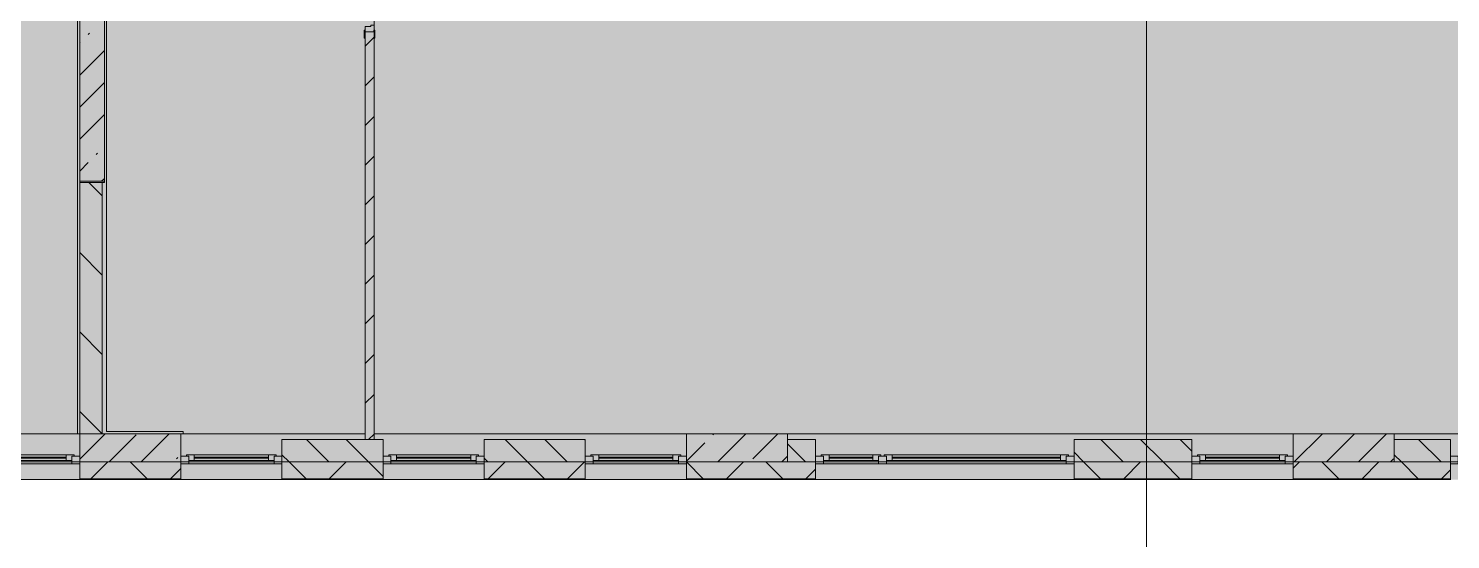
# Model space of a CAD drawing. Header units: millimetres. Extents: x -3817 to 677485, y -22715 to 103890.
# Drawn here: x 29774.9 to 29874.6, y 196.9 to 232.8 of the extents above; entities that cross this region are included whole.
import ezdxf

# ---------------------------------------------------------------- set-up
doc = ezdxf.new("R2010")
doc.units = ezdxf.units.MM
doc.layers.add('PDF _Геометрия', color=7, linetype='Continuous', true_color=0x1d1d1d)
doc.layers.add('PDF _Сплошная заливка', color=7, linetype='Continuous', true_color=0xffffff)

msp = doc.modelspace()

# ---------------------------------------------------------------- hatches: boundary and pattern name
at = {"layer": 'PDF _Сплошная заливка', "true_color": 0xd9d9d9, "transparency": 33554559}
for points in [[(29921.04, 201.109), (29921.04, 372.26), (29669.868, 372.325), (29669.868, 418.715), (29600.87, 418.715), (29600.87, 283.518), (29637.404, 283.518), (29637.404, 201.109), (29911.289, 201.109)], [(29778.502, 222.037), (29780.234, 222.037), (29780.234, 286.602), (29778.502, 286.602), (29778.502, 222.646)], [(29780.077, 204.321), (29780.077, 221.959), (29778.502, 221.959), (29778.502, 204.321), (29779.16, 204.321)], [(29828.106, 202.353), (29828.106, 204.321), (29821.02, 204.321), (29821.02, 202.353), (29823.203, 202.353)], [(29870.625, 202.353), (29870.625, 204.321), (29863.538, 204.321), (29863.538, 202.353), (29867.246, 202.353)]]:
    msp.add_hatch(color=254, dxfattribs=at).paths.add_polyline_path(points)
h = msp.add_hatch(color=254, dxfattribs=at)
h.paths.add_polyline_path([(29799.131, 203.928), (29799.131, 232.509), (29798.501, 232.509), (29798.501, 203.928)], flags=0)
h.paths.add_polyline_path([(29798.895, 243.926), (29799.131, 243.926), (29799.131, 277.153), (29798.501, 277.153), (29798.501, 243.926)], flags=0)
at = {"layer": 'PDF _Сплошная заливка', "true_color": 0xcdcdcd, "transparency": 33554559}
h = msp.add_hatch(color=254, dxfattribs=at)
h.paths.add_polyline_path([(29798.501, 232.509), (29799.131, 232.509), (29799.131, 232.982), (29798.895, 232.903), (29798.501, 232.903)], flags=0)
h.paths.add_polyline_path([(29799.131, 243.454), (29799.131, 243.926), (29798.501, 243.926), (29798.501, 243.533), (29798.895, 243.533)], flags=0)
at = {"layer": 'PDF _Сплошная заливка', "true_color": 0xd9d9d9, "transparency": 33554559}
h = msp.add_hatch(color=254, dxfattribs=at)
h.paths.add_polyline_path([(29889.268, 202.353), (29891.096, 202.353), (29891.096, 203.928), (29888.734, 203.928), (29888.734, 202.353)], flags=0)
h.paths.add_polyline_path([(29856.452, 202.353), (29856.452, 203.928), (29848.184, 203.928), (29848.184, 202.353), (29852.565, 202.353)], flags=0)
h.paths.add_polyline_path([(29874.561, 202.353), (29874.561, 203.928), (29870.625, 203.928), (29870.625, 202.353)], flags=0)
h.paths.add_polyline_path([(29764.479, 202.353), (29771.415, 202.353), (29771.415, 203.928), (29763.148, 203.928), (29763.148, 202.353)], flags=0)
h.paths.add_polyline_path([(29792.675, 202.353), (29799.761, 202.353), (29799.761, 203.928), (29792.675, 203.928)], flags=0)
h.paths.add_polyline_path([(29806.847, 202.353), (29813.934, 202.353), (29813.934, 203.928), (29806.847, 203.928)], flags=0)
h.paths.add_polyline_path([(29745.038, 202.353), (29745.038, 203.928), (29743.07, 203.928), (29743.07, 202.353)], flags=0)
h.paths.add_polyline_path([(29830.075, 202.353), (29830.075, 203.928), (29828.106, 203.928), (29828.106, 202.353)], flags=0)
h.paths.add_polyline_path([(29661.712, 202.353), (29665.12, 202.353), (29665.12, 203.928), (29658.821, 203.928), (29658.821, 202.353)], flags=0)
h.paths.add_polyline_path([(29679.293, 202.353), (29681.261, 202.353), (29681.261, 203.928), (29679.293, 203.928), (29679.293, 203.585)], flags=0)
h.paths.add_polyline_path([(29735.117, 202.353), (29735.984, 202.353), (29735.984, 203.928), (29728.897, 203.928), (29728.897, 202.353)], flags=0)
h.paths.add_polyline_path([(29707.638, 202.353), (29707.638, 203.928), (29699.371, 203.928), (29699.371, 202.353), (29705.755, 202.353)], flags=0)
h = msp.add_hatch(color=254, dxfattribs=at)
h.paths.add_polyline_path([(29889.268, 201.172), (29891.096, 201.172), (29891.096, 202.353), (29881.648, 202.353), (29881.648, 201.172), (29881.927, 201.172)], flags=0)
h.paths.add_polyline_path([(29909.206, 201.172), (29919.835, 201.172), (29919.835, 202.353), (29909.206, 202.353)], flags=0)
h.paths.add_polyline_path([(29806.847, 201.172), (29813.934, 201.172), (29813.934, 202.353), (29806.847, 202.353)], flags=0)
h.paths.add_polyline_path([(29797.511, 201.172), (29799.761, 201.172), (29799.761, 202.353), (29792.675, 202.353), (29792.675, 201.172), (29793.841, 201.172)], flags=0)
h.paths.add_polyline_path([(29823.203, 201.172), (29830.075, 201.172), (29830.075, 202.353), (29821.02, 202.353), (29821.02, 201.172)], flags=0)
h.paths.add_polyline_path([(29848.184, 201.172), (29856.452, 201.172), (29856.452, 202.353), (29848.184, 202.353)], flags=0)
h.paths.add_polyline_path([(29863.538, 201.172), (29874.561, 201.172), (29874.561, 202.353), (29863.538, 202.353)], flags=0)
h.paths.add_polyline_path([(29707.638, 201.172), (29707.638, 202.353), (29699.371, 202.353), (29699.371, 201.172), (29705.755, 201.172)], flags=0)
h.paths.add_polyline_path([(29778.502, 201.172), (29785.588, 201.172), (29785.588, 202.353), (29778.502, 202.353)], flags=0)
h.paths.add_polyline_path([(29764.479, 201.172), (29771.415, 201.172), (29771.415, 202.353), (29763.148, 202.353), (29763.148, 201.172)], flags=0)
h.paths.add_polyline_path([(29721.811, 201.172), (29721.811, 202.353), (29714.725, 202.353), (29714.725, 201.172), (29720.436, 201.172)], flags=0)
h.paths.add_polyline_path([(29745.038, 201.172), (29745.038, 202.353), (29728.897, 202.353), (29728.897, 201.172), (29742.458, 201.172)], flags=0)
h.paths.add_polyline_path([(29665.12, 201.172), (29665.12, 202.353), (29658.821, 202.353), (29658.821, 201.172), (29661.712, 201.172)], flags=0)
h.paths.add_polyline_path([(29647.031, 201.172), (29651.735, 201.172), (29651.735, 202.353), (29637.404, 202.353), (29637.404, 201.172)], flags=0)
h.paths.add_polyline_path([(29672.206, 201.172), (29681.261, 201.172), (29681.261, 202.353), (29672.206, 202.353)], flags=0)

# ---------------------------------------------------------------- linework, layer by layer
at = {"layer": 'PDF _Геометрия', "color": 253, "lineweight": 9, "true_color": 0xaaaaaa}
msp.add_lwpolyline([(29853.263, 5.091), (29853.263, 2505.091), (29853.263, 4338.506)], dxfattribs=at)
at = {"layer": 'PDF _Геометрия', "color": 8, "lineweight": 9, "true_color": 0x737373}
for points in [[(29778.502, 285.027), (29778.502, 222.037), (29780.234, 222.037), (29780.234, 286.602), (29778.502, 286.602), (29762.479, 286.602), (29762.479, 285.027)], [(29780.234, 221.959), (29780.234, 222.037), (29778.502, 222.037), (29778.502, 221.959)], [(29778.502, 221.959), (29778.502, 204.321), (29780.077, 204.321), (29780.077, 221.959)], [(29785.588, 202.353), (29785.588, 204.321), (29778.502, 204.321), (29778.502, 202.353)], [(29828.106, 202.353), (29828.106, 203.928), (29828.106, 204.321), (29821.02, 204.321), (29821.02, 202.353)], [(29870.625, 202.353), (29870.625, 203.928), (29870.625, 204.321), (29863.538, 204.321), (29863.538, 202.353)], [(29828.106, 202.353), (29830.075, 202.353), (29830.075, 203.928), (29828.106, 203.928)], [(29856.452, 202.353), (29856.452, 203.928), (29848.184, 203.928), (29848.184, 202.353)], [(29870.625, 202.353), (29874.561, 202.353), (29874.561, 203.928), (29870.625, 203.928)], [(29778.108, 202.841), (29771.809, 202.841), (29771.809, 202.762), (29771.967, 202.762), (29771.967, 202.447), (29777.951, 202.447), (29777.951, 202.762), (29778.108, 202.762)], [(29777.951, 202.211), (29777.951, 202.762), (29778.502, 202.762), (29778.502, 202.211)], [(29785.588, 202.211), (29785.588, 202.762), (29786.139, 202.762), (29786.139, 202.211)], [(29792.281, 202.841), (29785.982, 202.841), (29785.982, 202.762), (29786.139, 202.762), (29786.139, 202.447), (29792.123, 202.447), (29792.123, 202.762), (29792.281, 202.762)], [(29792.123, 202.211), (29792.123, 202.762), (29792.675, 202.762), (29792.675, 202.211)], [(29799.761, 202.211), (29799.761, 202.762), (29800.312, 202.762), (29800.312, 202.211)], [(29806.454, 202.841), (29800.155, 202.841), (29800.155, 202.762), (29800.312, 202.762), (29800.312, 202.447), (29806.296, 202.447), (29806.296, 202.762), (29806.454, 202.762)], [(29806.296, 202.211), (29806.296, 202.762), (29806.847, 202.762), (29806.847, 202.211)], [(29813.934, 202.211), (29813.934, 202.762), (29814.485, 202.762), (29814.485, 202.211)], [(29820.626, 202.841), (29814.327, 202.841), (29814.327, 202.762), (29814.485, 202.762), (29814.485, 202.447), (29820.469, 202.447), (29820.469, 202.762), (29820.626, 202.762)], [(29820.469, 202.211), (29820.469, 202.762), (29821.02, 202.762), (29821.02, 202.211)], [(29830.075, 202.211), (29830.075, 202.762), (29830.626, 202.762), (29830.626, 202.211)], [(29834.642, 202.841), (29830.468, 202.841), (29830.468, 202.762), (29830.626, 202.762), (29830.626, 202.447), (29834.484, 202.447), (29834.484, 202.762), (29834.642, 202.762)], [(29834.484, 202.211), (29834.484, 202.762), (29835.035, 202.762), (29835.035, 202.211)], [(29834.484, 202.762), (29835.035, 202.762)], [(29847.791, 202.841), (29834.878, 202.841), (29834.878, 202.762), (29835.035, 202.762), (29835.035, 202.447), (29847.633, 202.447), (29847.633, 202.762), (29847.791, 202.762)], [(29847.633, 202.211), (29847.633, 202.762), (29848.184, 202.762), (29848.184, 202.211)], [(29856.452, 202.211), (29856.452, 202.762), (29857.003, 202.762), (29857.003, 202.211)], [(29863.144, 202.841), (29856.845, 202.841), (29856.845, 202.762), (29857.003, 202.762), (29857.003, 202.447), (29862.987, 202.447), (29862.987, 202.762), (29863.144, 202.762)], [(29862.987, 202.211), (29862.987, 202.762), (29863.538, 202.762), (29863.538, 202.211)], [(29874.561, 202.211), (29874.561, 202.762), (29875.113, 202.762), (29875.113, 202.211)]]:
    msp.add_lwpolyline(points, close=True, dxfattribs=at)
at = {"layer": 'PDF _Геометрия', "color": 9, "lineweight": 9, "true_color": 0xb7b7b7}
for points in [[(29762.479, 284.87), (29778.344, 284.87), (29778.344, 204.321), (29778.344, 284.87), (29762.479, 284.87), (29762.479, 285.372)], [(29782.36, 277.09), (29782.36, 276.996), (29780.391, 276.996), (29780.391, 204.479), (29785.746, 204.479), (29785.746, 204.321), (29785.746, 204.479), (29780.391, 204.479), (29780.391, 276.996), (29782.36, 276.996)], [(29798.501, 204.321), (29798.501, 232.076), (29798.438, 232.076), (29798.438, 232.628), (29798.501, 232.628), (29798.501, 232.076)], [(29799.131, 232.076), (29799.194, 232.076), (29799.194, 232.628), (29799.131, 232.628), (29799.131, 232.509), (29799.123, 232.509), (29799.123, 232.628), (29799.131, 232.628), (29799.131, 232.076), (29799.131, 204.321)], [(29821.02, 204.321), (29828.106, 204.321)], [(29863.538, 204.321), (29870.625, 204.321)]]:
    msp.add_lwpolyline(points, dxfattribs=at)
at = {"layer": 'PDF _Геометрия', "color": 8, "lineweight": 9, "true_color": 0x737373}
for points in [[(29799.131, 243.808), (29799.131, 232.628)], [(29779.103, 232.325), (29779.196, 232.418)], [(29799.131, 232.509), (29798.501, 232.509)], [(29778.502, 231.724), (29778.541, 231.764)], [(29798.501, 232.076), (29798.501, 203.928), (29792.675, 203.928), (29792.675, 202.353), (29799.761, 202.353), (29799.761, 203.928), (29799.131, 203.928), (29799.131, 232.076)], [(29798.501, 231.517), (29799.131, 232.147)], [(29778.502, 229.479), (29780.234, 231.212)], [(29798.501, 228.733), (29799.131, 229.363)], [(29778.502, 227.234), (29780.234, 228.967)], [(29778.502, 224.989), (29780.234, 226.722)], [(29798.501, 225.95), (29799.131, 226.579)], [(29780.225, 224.468), (29780.234, 224.477)], [(29778.502, 222.744), (29779.103, 223.345)], [(29779.664, 223.906), (29779.757, 224)], [(29798.501, 223.166), (29799.131, 223.796)], [(29780.077, 221.026), (29779.144, 221.959)], [(29780.04, 222.037), (29780.234, 222.232)], [(29798.501, 220.382), (29799.131, 221.012)], [(29798.501, 217.598), (29799.131, 218.228)], [(29780.077, 215.458), (29778.502, 217.033)], [(29798.501, 214.814), (29799.131, 215.444)], [(29798.501, 212.031), (29799.131, 212.661)], [(29780.077, 209.891), (29778.502, 211.466)], [(29798.501, 209.247), (29799.131, 209.877)], [(29798.501, 206.463), (29799.131, 207.093)], [(29780.077, 204.323), (29778.502, 205.898)], [(29659.766, 204.321), (29659.608, 204.321), (29659.766, 204.321), (29659.774, 204.321), (29743.07, 204.321), (29743.227, 204.321), (29743.235, 204.321), (29778.502, 204.321), (29778.344, 204.321)], [(29778.502, 202.54), (29780.284, 204.321)], [(29782.805, 202.353), (29784.774, 204.321)], [(29785.746, 204.321), (29785.588, 204.321), (29798.344, 204.321), (29798.501, 204.321)], [(29799.131, 204.321), (29799.288, 204.321), (29799.296, 204.321), (29909.206, 204.321), (29909.206, 202.353), (29891.096, 202.353)], [(29822.88, 204.263), (29822.938, 204.321)], [(29823.215, 202.353), (29825.183, 204.321)], [(29825.686, 202.579), (29827.428, 204.321)], [(29863.625, 202.353), (29865.593, 204.321)], [(29865.87, 202.353), (29867.838, 204.321)], [(29868.115, 202.353), (29870.083, 204.321)], [(29778.502, 202.353), (29771.415, 202.353), (29771.415, 201.109), (29771.415, 202.353), (29763.148, 202.353), (29763.148, 203.928), (29771.415, 203.928), (29771.415, 202.353), (29778.502, 202.353), (29778.502, 201.109), (29778.502, 202.353), (29785.588, 202.353), (29785.588, 201.109), (29785.588, 202.353), (29792.675, 202.353)], [(29780.56, 202.353), (29782.47, 204.263)], [(29795.966, 202.353), (29794.391, 203.928)], [(29799.761, 201.342), (29798.75, 202.353), (29797.175, 203.928)], [(29798.501, 203.928), (29799.131, 203.928)], [(29798.75, 203.928), (29799.131, 204.309)], [(29821.02, 202.353), (29813.934, 202.353), (29813.934, 201.109), (29813.934, 202.353), (29806.847, 202.353), (29806.847, 203.928), (29813.934, 203.928), (29813.934, 202.353), (29821.02, 202.353), (29821.02, 201.109), (29821.02, 202.353), (29828.106, 202.353), (29830.075, 202.353), (29830.075, 201.109), (29830.075, 202.353), (29848.184, 202.353)], [(29811.066, 201.172), (29809.885, 202.353), (29808.31, 203.928)], [(29812.668, 202.353), (29811.094, 203.928)], [(29813.934, 203.872), (29813.878, 203.928)], [(29821.02, 202.403), (29822.318, 203.702)], [(29829.371, 202.353), (29828.106, 203.618)], [(29851.641, 202.353), (29850.067, 203.928)], [(29855.606, 201.172), (29854.425, 202.353), (29852.851, 203.928)], [(29856.452, 203.11), (29855.634, 203.928)], [(29873.912, 202.353), (29872.337, 203.928)], [(29771.809, 202.841), (29778.108, 202.841)], [(29772.36, 202.684), (29777.557, 202.684)], [(29777.557, 202.605), (29772.36, 202.605)], [(29777.557, 202.841), (29777.557, 202.447)], [(29778.502, 202.762), (29777.951, 202.762)], [(29779.291, 201.172), (29780.472, 202.353)], [(29783.228, 201.172), (29782.047, 202.353)], [(29785.276, 202.579), (29785.37, 202.672)], [(29786.139, 202.762), (29785.588, 202.762)], [(29806.847, 202.353), (29799.761, 202.353), (29799.761, 201.109), (29799.761, 202.353), (29792.675, 202.353), (29792.675, 201.109), (29792.675, 202.353), (29785.588, 202.353)], [(29785.982, 202.841), (29792.281, 202.841)], [(29786.533, 202.841), (29786.533, 202.447)], [(29786.533, 202.684), (29791.73, 202.684)], [(29791.73, 202.605), (29786.533, 202.605)], [(29791.73, 202.841), (29791.73, 202.447)], [(29792.675, 202.762), (29792.123, 202.762)], [(29794.363, 201.172), (29793.182, 202.353), (29792.675, 202.86)], [(29795.994, 201.172), (29797.175, 202.353)], [(29800.312, 202.762), (29799.761, 202.762)], [(29813.934, 202.353), (29806.847, 202.353), (29806.847, 201.109), (29806.847, 202.353), (29799.761, 202.353)], [(29800.155, 202.841), (29806.454, 202.841)], [(29800.706, 202.841), (29800.706, 202.447)], [(29800.706, 202.684), (29805.902, 202.684)], [(29805.902, 202.605), (29800.706, 202.605)], [(29805.902, 202.841), (29805.902, 202.447)], [(29806.847, 202.762), (29806.296, 202.762)], [(29807.101, 202.353), (29806.847, 202.607)], [(29807.129, 201.172), (29808.31, 202.353)], [(29812.696, 201.172), (29813.878, 202.353)], [(29814.485, 202.762), (29813.934, 202.762)], [(29814.327, 202.841), (29820.626, 202.841)], [(29814.878, 202.841), (29814.878, 202.447)], [(29814.878, 202.684), (29820.075, 202.684)], [(29820.075, 202.605), (29814.878, 202.605)], [(29820.075, 202.841), (29820.075, 202.447)], [(29821.02, 202.762), (29820.469, 202.762)], [(29822.201, 201.172), (29821.02, 202.353)], [(29823.832, 201.172), (29825.013, 202.353)], [(29827.768, 201.172), (29826.587, 202.353)], [(29827.705, 202.353), (29828.106, 202.754)], [(29830.544, 202.762), (29830.075, 202.762)], [(29863.538, 202.353), (29856.452, 202.353), (29856.452, 201.109), (29856.452, 202.353), (29848.184, 202.353), (29848.184, 201.109), (29848.184, 202.353), (29830.075, 202.353)], [(29830.468, 202.841), (29834.642, 202.841)], [(29831.02, 202.841), (29831.02, 202.447)], [(29831.02, 202.684), (29834.09, 202.684)], [(29834.09, 202.605), (29831.02, 202.605)], [(29834.09, 202.841), (29834.09, 202.447)], [(29834.878, 202.841), (29847.791, 202.841)], [(29835.429, 202.841), (29835.429, 202.447)], [(29835.429, 202.684), (29847.24, 202.684)], [(29847.24, 202.605), (29835.429, 202.605)], [(29847.24, 202.841), (29847.24, 202.447)], [(29848.184, 202.762), (29847.633, 202.762)], [(29850.039, 201.172), (29848.858, 202.353), (29848.184, 203.026)], [(29851.669, 201.172), (29852.851, 202.353)], [(29857.003, 202.762), (29856.452, 202.762)], [(29874.561, 202.353), (29870.625, 202.353), (29863.538, 202.353), (29863.538, 201.109), (29863.538, 202.353), (29856.452, 202.353)], [(29856.845, 202.841), (29863.144, 202.841)], [(29857.397, 202.841), (29857.397, 202.447)], [(29857.397, 202.684), (29862.593, 202.684)], [(29862.593, 202.605), (29857.397, 202.605)], [(29862.593, 202.841), (29862.593, 202.447)], [(29863.538, 202.762), (29862.987, 202.762)], [(29863.538, 201.905), (29863.986, 202.353)], [(29866.741, 201.172), (29865.56, 202.353)], [(29868.372, 201.172), (29869.553, 202.353)], [(29870.36, 202.353), (29870.586, 202.579)], [(29872.309, 201.172), (29871.128, 202.353), (29870.625, 202.856)], [(29875.113, 202.762), (29874.561, 202.762)], [(29891.096, 201.109), (29891.096, 202.353), (29888.734, 202.353), (29881.648, 202.353), (29881.648, 201.109), (29881.648, 202.353), (29874.561, 202.353), (29874.561, 201.109), (29874.561, 202.353), (29881.648, 202.353)], [(29771.415, 202.211), (29778.502, 202.211)], [(29784.859, 201.172), (29785.588, 201.901)], [(29785.588, 202.211), (29792.675, 202.211)], [(29799.761, 202.211), (29806.847, 202.211)], [(29813.934, 202.211), (29821.02, 202.211)], [(29829.399, 201.172), (29830.075, 201.848)], [(29830.075, 202.211), (29848.184, 202.211)], [(29847.633, 202.211), (29830.626, 202.211)], [(29856.452, 202.211), (29863.538, 202.211)], [(29873.94, 201.172), (29874.561, 201.794)], [(29874.561, 202.211), (29881.648, 202.211)], [(29778.502, 201.172), (29785.588, 201.172)], [(29778.502, 201.148), (29785.588, 201.148)], [(29792.675, 201.172), (29799.761, 201.172)], [(29792.675, 201.148), (29799.761, 201.148)], [(29806.847, 201.172), (29813.934, 201.172)], [(29806.847, 201.148), (29813.934, 201.148)], [(29821.02, 201.172), (29830.075, 201.172)], [(29821.02, 201.148), (29830.075, 201.148)], [(29848.184, 201.172), (29856.452, 201.172)], [(29848.184, 201.148), (29856.452, 201.148)], [(29863.538, 201.172), (29874.561, 201.172)], [(29863.538, 201.148), (29874.561, 201.148)], [(29874.587, 201.109), (29874.561, 201.109)]]:
    msp.add_lwpolyline(points, dxfattribs=at)
at = {"layer": 'PDF _Геометрия', "color": 9, "lineweight": 9, "true_color": 0xb7b7b7}
msp.add_lwpolyline([(29798.895, 232.903), (29798.895, 232.982), (29799.131, 232.982), (29799.131, 232.509), (29798.501, 232.509), (29798.501, 232.903)], close=True, dxfattribs=at)
at = {"layer": 'PDF _Геометрия', "color": 7, "lineweight": 9}
for points in [[(29773.778, 201.109), (29777.951, 201.109), (29778.502, 201.109), (29771.415, 201.109)], [(29778.502, 201.109), (29773.778, 201.109), (29778.502, 201.109), (29785.588, 201.109), (29787.95, 201.109)], [(29792.675, 201.109), (29785.588, 201.109)], [(29790.312, 201.109), (29792.675, 201.109), (29799.761, 201.109), (29806.847, 201.109), (29813.934, 201.109), (29809.997, 201.109), (29813.934, 201.109), (29809.997, 201.109)], [(29807.635, 201.109), (29803.462, 201.109), (29802.91, 201.109), (29807.635, 201.109), (29802.91, 201.109)], [(29807.871, 201.109), (29807.32, 201.109)], [(29816.296, 201.109), (29820.469, 201.109), (29821.02, 201.109), (29813.934, 201.109)], [(29821.02, 201.109), (29816.296, 201.109), (29821.02, 201.109), (29830.075, 201.109), (29832.437, 201.109)], [(29852.515, 201.109), (29856.452, 201.109), (29852.515, 201.109), (29856.452, 201.109), (29848.184, 201.109), (29830.075, 201.109)], [(29834.799, 201.109), (29837.161, 201.109)], [(29850.153, 201.109), (29845.98, 201.109), (29845.429, 201.109), (29850.153, 201.109), (29845.429, 201.109)], [(29850.389, 201.109), (29849.838, 201.109)], [(29858.814, 201.109), (29862.987, 201.109), (29863.538, 201.109), (29856.452, 201.109)], [(29863.538, 201.109), (29858.814, 201.109), (29863.538, 201.109), (29874.561, 201.109)]]:
    msp.add_lwpolyline(points, dxfattribs=at)
at = {"layer": 'PDF _Сплошная заливка', "color": 254, "lineweight": 60, "true_color": 0xcdcdcd, "transparency": 33554559}
for points in [[(29798.438, 232.076), (29798.501, 232.076), (29798.438, 232.628)], [(29799.131, 232.076), (29799.194, 232.076), (29799.131, 232.628)]]:
    msp.add_solid(points, dxfattribs=at)
at = {"layer": 'PDF _Сплошная заливка', "color": 254, "lineweight": 60, "true_color": 0xd9d9d9, "transparency": 33554559}
msp.add_solid([(29778.502, 202.353), (29785.588, 202.353), (29778.502, 204.321), (29785.588, 204.321)], dxfattribs=at)

doc.saveas('drawing.dxf')
